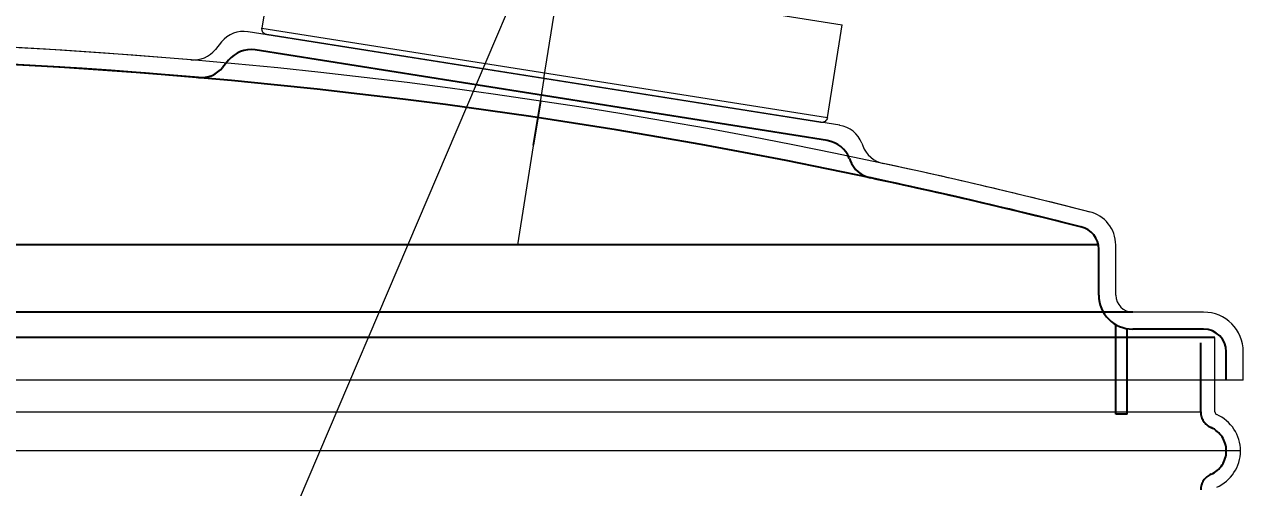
# Model space of a CAD drawing. Header units: millimetres. Extents: x 89051 to 218395, y -330386 to -125649.
# Drawn here: x 100650.1 to 100868.4, y -126927.5 to -126845.8 of the extents above; entities that cross this region are included whole.
import ezdxf

# ---------------------------------------------------------------- set-up
doc = ezdxf.new("R2010")
doc.units = ezdxf.units.MM
doc.header["$LTSCALE"] = 13
for name, pattern in [('1 实线', [0]), ('ACAD_ISO03W100', [1.18, 0.47, -0.71]), ('ACAD_ISO04W100', [30, 24, -3, 0, -3]), ('CENTER', [50.8, 31.75, -6.35, 6.35, -6.35]), ('HIDDEN', [9.525, 6.35, -3.175])]:
    doc.linetypes.add(name, pattern=pattern)
doc.layers.get('0').update_dxf_attribs({"color": 1, "linetype": 'CENTER'})
doc.layers.add('标注、文本', color=3, linetype='Continuous', lineweight=25)
doc.layers.add('铁心', color=3, linetype='Continuous', lineweight=0)
doc.layers.add('粗实线', color=4, linetype='Continuous')
doc.styles.get("Standard").update_dxf_attribs({"font": 'gbenor.shx', "bigfont": 'gbcbig.shx'})
doc.dimstyles.new('1-15', dxfattribs={"dimscale": 20, "dimtxt": 3.5, "dimasz": 2, "dimexe": 1.5, "dimexo": 0.5, "dimgap": 0.5, "dimtad": 1, "dimtoh": 1, "dimdec": 1, "dimdsep": 46, "dimtxsty": 'Standard', "dimcen": 2.5, "dimclrd": 3, "dimclre": 3, "dimclrt": 3, "dimadec": 0, "dimazin": 2, "dimtfac": 1, "dimtdec": 1, "dimtmove": 0, "dimatfit": 2, "dimfxl": 1, "dimarcsym": 0})

# ---------------------------------------------------------------- blocks, each defined once
blk = doc.blocks.new('125506')
at = {"color": 8, "linetype": 'Continuous', "lineweight": 15}
for p, q in [((72120.32, -123689.9), (72053.82, -123700.43)), ((72122.06, -123700.84), (72055.55, -123711.37))]:
    blk.add_line(p, q, dxfattribs=at)
at = {"color": 7, "linetype": 'Continuous', "lineweight": 15}
for p, q in [((72120.32, -123689.9), (72122.06, -123700.84)), ((72055.55, -123711.37), (72053.82, -123700.43)), ((72121.5, -123701.6), (72056.31, -123711.92))]:
    blk.add_line(p, q, dxfattribs=at)
at = {"color": 7, "linetype": 'HIDDEN', "lineweight": 0}
blk.add_line((72056.35, -123711.92), (72121.47, -123701.6), dxfattribs=at)
at = {"color": 7, "linetype": 'Continuous', "lineweight": 15}
for centre, start, end in [((72121.4, -123700.94), 279, 9), ((72056.21, -123711.27), 189, 279)]:
    blk.add_arc(centre, 0.667, start, end, dxfattribs=at)
at = {"color": 7, "linetype": 'HIDDEN', "lineweight": 0}
for centre, start, end in [((72121.4, -123700.94), 276, 279), ((72056.21, -123711.27), 279, 282)]:
    blk.add_arc(centre, 0.667, start, end, dxfattribs=at)
at = {"layer": '标注、文本', "color": 1, "linetype": 'ACAD_ISO04W100', "lineweight": 15}
blk.add_line((72088.91, -123706.76), (72056.33, -123501.57), dxfattribs=at)
blk = doc.blocks.new('*D547')
at = {"layer": 'Defpoints', "color": 0, "transparency": 16777216}
for p in [(100860.07, -126901.08), (101046.4, -126901.08), (100860.07, -127021.08)]:
    blk.add_point(p, dxfattribs=at)
at = {"layer": '标注、文本', "color": 3, "lineweight": -2, "transparency": 16777216}
for p, q in [((100870.07, -126901.08), (101076.4, -126901.08)), ((101046.4, -126981.08), (101046.4, -126941.08)), ((100870.07, -127021.08), (101076.4, -127021.08))]:
    blk.add_line(p, q, dxfattribs=at)
at = {"layer": '标注、文本', "color": 3, "transparency": 16777216}
for points in [[(101039.73, -126941.08), (101053.06, -126941.08), (101046.4, -126901.08)], [(101039.73, -126981.08), (101053.06, -126981.08), (101046.4, -127021.08)]]:
    blk.add_solid(points, dxfattribs=at)
at = {"layer": '标注、文本', "color": 3, "transparency": 16777216, "insert": (101001.4, -126961.08), "char_height": 70, "attachment_point": 5, "rotation": 90}
blk.add_mtext('120', dxfattribs=at)

msp = doc.modelspace()

# ---------------------------------------------------------------- linework, layer by layer
at = {"color": 7, "linetype": '1 实线', "lineweight": 0}
for p, q in [((100793.86, -126863.6), (100689.47, -126847.07)), ((100684.8, -126848.86), (100683.71, -126850.21)), ((100797.74, -126866.75), (100797.93, -126867.23)), ((100842.57, -126893.58), (100842.57, -126884.72)), ((100858.07, -126896.58), (100845.57, -126896.58)), ((100860.07, -126914.2), (100860.07, -126901.08)), ((100865.07, -126908.58), (100865.07, -126903.58)), ((100862.07, -126908.58), (100326.07, -126908.58)), ((100865.07, -126908.58), (100862.07, -126908.58)), ((100333.57, -126914.2), (100857.57, -126914.2))]:
    msp.add_line(p, q, dxfattribs=at)
for centre, radius, start, end in [((100595.57, -127828.92), 980.47, 75.68133, 104.31867), ((100595.57, -127828.92), 980.47, 85.09524, 104.31867), ((100688.68, -126852.01), 5, 81, 141), ((100679.82, -126847.06), 5, 265.0952, 321), ((100793.07, -126868.54), 5, 21, 81), ((100802.6, -126865.44), 5, 201, 257.8728), ((100595.57, -127828.92), 980.47, 75.68133, 77.87278), ((100836.57, -126884.72), 6, 0, 77.5042), ((100845.57, -126893.58), 3, 180, 270), ((100845.57, -126893.58), 3, 180, 270), ((100858.07, -126903.58), 7, 0, 90), ((100860.57, -126914.2), 0.5, 180, 246.4218), ((100857.57, -126921.08), 7, 293.5782, 66.4218)]:
    msp.add_arc(centre, radius, start, end, dxfattribs=at)
at = {"layer": '标注、文本'}
for p, q in [((100791.68, -126866.29), (100690.71, -126850.3)), ((100686.04, -126852.09), (100685.04, -126853.33)), ((100741.06, -126859.31), (100739.75, -126867.08)), ((100795.56, -126869.44), (100795.7, -126869.79)), ((100839.5, -126884.72), (100351.63, -126884.72)), ((100839.57, -126893.58), (100839.57, -126885.45)), ((100845.57, -126896.58), (100350.76, -126896.58)), ((100842.57, -126914.58), (100842.57, -126898.77)), ((100844.57, -126914.58), (100844.57, -126899.49)), ((100858.07, -126899.58), (100845.57, -126899.58)), ((100845.57, -126901.08), (100345.57, -126901.08)), ((100862.07, -126908.58), (100862.07, -126903.58)), ((100844.57, -126914.58), (100842.57, -126914.58))]:
    msp.add_line(p, q, dxfattribs=at)
at = {"layer": '标注、文本', "color": 1, "linetype": 'ACAD_ISO04W100', "lineweight": 15}
for p, q in [((100741.66, -126855.33), (100737.01, -126884.72)), ((100864.57, -126921.08), (100329.07, -126921.08))]:
    msp.add_line(p, q, dxfattribs=at)
at = {"layer": '标注、文本'}
for centre, radius, start, end in [((100689.93, -126855.24), 5, 81, 141), ((100595.57, -127830.36), 978.91, 85.00957, 104.25133), ((100595.57, -127830.36), 978.91, 75.74867, 104.25133), ((100681.16, -126850.18), 5, 265.0096, 321), ((100790.89, -126871.23), 5, 21, 81), ((100800.36, -126868), 5, 201, 257.9862), ((100595.57, -127830.36), 978.91, 75.74867, 77.98623), ((100835.57, -126885.45), 4, 0, 77.6028), ((100845.57, -126893.58), 6, 180, 270), ((100858.07, -126903.58), 4, 0, 90)]:
    msp.add_arc(centre, radius, start, end, dxfattribs=at)
at = {"layer": '粗实线', "ltscale": 2}
msp.add_line((100860.07, -126901.08), (100331.07, -126901.08), dxfattribs=at)
at = {"layer": '粗实线', "color": 2, "linetype": 'ACAD_ISO03W100', "ltscale": 2}
msp.add_line((100857.57, -126914.2), (100857.57, -126901.08), dxfattribs=at)
for centre, radius, start, end in [((100860.57, -126914.2), 3, 180, 246.4218), ((100857.57, -126921.08), 4.5, 293.5782, 66.4218), ((100860.57, -126927.95), 3, 113.5782, 180)]:
    msp.add_arc(centre, radius, start, end, dxfattribs=at)
at = {"layer": '铁心'}
msp.add_lwpolyline([(100595.57, -127171.03), (100979.15, -126271.31), (100979.15, -126271.31)], dxfattribs=at)

# ---------------------------------------------------------------- block references
at = {"layer": '标注、文本', "xscale": -1.5, "yscale": 1.5, "zscale": 1.5}
msp.add_blockref('125506', (208875.02, 58704.81), dxfattribs=at)

# ---------------------------------------------------------------- dimensions: what is measured, and where the dimension line sits
at = {"layer": '标注、文本'}
dim = msp.add_linear_dim(base=(101046.4, -126901.08), p1=(100860.07, -127021.08), p2=(100860.07, -126901.08), angle=90, dimstyle='1-15', dxfattribs=at)
dim.commit()
dim.dimension.update_dxf_attribs({"geometry": '*D547', "text_midpoint": (101001.4, -126961.08)})

doc.saveas('drawing.dxf')
